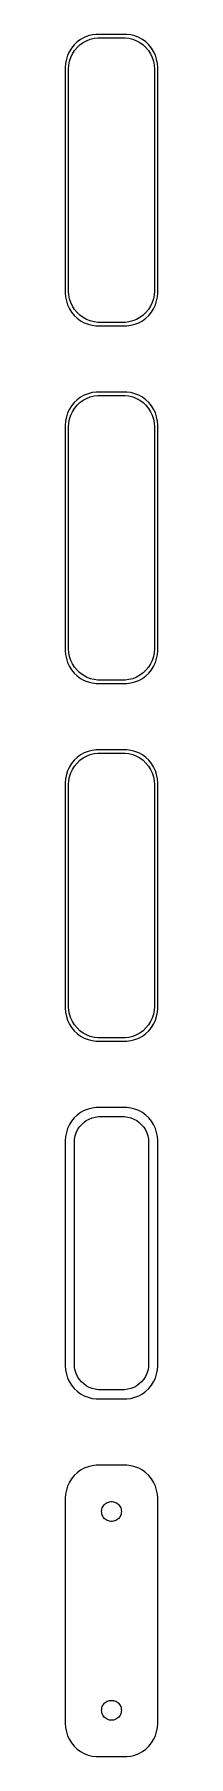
# Model space of a CAD drawing. Header units: metres. Extents: x -7 to 7, y 194 to 454.
import ezdxf

# ---------------------------------------------------------------- set-up
doc = ezdxf.new("R2010")
doc.units = ezdxf.units.M

msp = doc.modelspace()

# ---------------------------------------------------------------- linework, layer by layer
for p, q in [((-5.64484, 452.423), (-6.04507, 451.939)), ((-5.18712, 452.853), (-5.64484, 452.423)), ((-5.2126, 452.002), (-4.77776, 452.41)), ((-4.67912, 453.222), (-5.18712, 452.853)), ((-4.77776, 452.41), (-4.29517, 452.761)), ((-4.12889, 453.524), (-4.67912, 453.222)), ((-4.29517, 452.761), (-3.77245, 453.048)), ((-3.54507, 453.755), (-4.12889, 453.524)), ((-3.77245, 453.048), (-3.21782, 453.268)), ((-2.9369, 453.911), (-3.54507, 453.755)), ((-3.21782, 453.268), (-2.64006, 453.416)), ((-2.31395, 453.99), (-2.9369, 453.911)), ((-2.64006, 453.416), (-2.04825, 453.491)), ((2.31395, 453.99), (-2.31395, 453.99)), ((-2.04825, 453.491), (2.04825, 453.491)), ((2.04825, 453.491), (2.64006, 453.416)), ((2.9369, 453.911), (2.31395, 453.99)), ((2.64006, 453.416), (3.21782, 453.268)), ((3.54507, 453.755), (2.9369, 453.911)), ((3.21782, 453.268), (3.77245, 453.048)), ((4.12889, 453.524), (3.54507, 453.755)), ((3.77245, 453.048), (4.29517, 452.761)), ((4.67912, 453.222), (4.12889, 453.524)), ((4.29517, 452.761), (4.77776, 452.41)), ((5.18712, 452.853), (4.67912, 453.222)), ((4.77776, 452.41), (5.2126, 452.002)), ((5.64484, 452.423), (5.18712, 452.853)), ((6.04507, 451.939), (5.64484, 452.423)), ((-6.84291, 450.243), (-6.96057, 449.627)), ((-6.64888, 450.841), (-6.84291, 450.243)), ((-6.38153, 451.409), (-6.64888, 450.841)), ((-6.46254, 449.345), (-6.35077, 449.931)), ((-6.04507, 451.939), (-6.38153, 451.409)), ((-6.35077, 449.931), (-6.16643, 450.499)), ((-6.16643, 450.499), (-5.91245, 451.038)), ((-5.91245, 451.038), (-5.59282, 451.542)), ((-5.59282, 451.542), (-5.2126, 452.002)), ((5.2126, 452.002), (5.59282, 451.542)), ((5.59282, 451.542), (5.91245, 451.038)), ((5.91245, 451.038), (6.16643, 450.499)), ((6.38153, 451.409), (6.04507, 451.939)), ((6.16643, 450.499), (6.35077, 449.931)), ((6.35077, 449.931), (6.46254, 449.345)), ((6.64888, 450.841), (6.38153, 451.409)), ((6.84291, 450.243), (6.64888, 450.841)), ((6.96057, 449.627), (6.84291, 450.243)), ((-6.96057, 449.627), (-7, 449)), ((-7, 449), (-7, 415)), ((-6.5, 448.75), (-6.46254, 449.345)), ((-6.5, 415.25), (-6.5, 448.75)), ((6.46254, 449.345), (6.5, 448.75)), ((6.5, 448.75), (6.5, 415.25)), ((7, 449), (6.96057, 449.627)), ((7, 415), (7, 449)), ((-7, 415), (-6.96057, 414.373)), ((-6.96057, 414.373), (-6.84291, 413.757)), ((-6.84291, 413.757), (-6.64888, 413.159)), ((-6.46254, 414.655), (-6.5, 415.25)), ((-6.35077, 414.069), (-6.46254, 414.655)), ((-6.16643, 413.501), (-6.35077, 414.069)), ((-5.91245, 412.962), (-6.16643, 413.501)), ((6.16643, 413.501), (5.91245, 412.962)), ((6.35077, 414.069), (6.16643, 413.501)), ((6.46254, 414.655), (6.35077, 414.069)), ((6.5, 415.25), (6.46254, 414.655)), ((6.64888, 413.159), (6.84291, 413.757)), ((6.84291, 413.757), (6.96057, 414.373)), ((6.96057, 414.373), (7, 415)), ((-6.64888, 413.159), (-6.38153, 412.591)), ((-6.38153, 412.591), (-6.04507, 412.061)), ((-6.04507, 412.061), (-5.64484, 411.577)), ((-5.59282, 412.458), (-5.91245, 412.962)), ((-5.64484, 411.577), (-5.18712, 411.147)), ((-5.2126, 411.998), (-5.59282, 412.458)), ((-4.77776, 411.59), (-5.2126, 411.998)), ((-5.18712, 411.147), (-4.67912, 410.778)), ((-4.29517, 411.239), (-4.77776, 411.59)), ((-4.67912, 410.778), (-4.12889, 410.476)), ((-3.77245, 410.952), (-4.29517, 411.239)), ((-3.21782, 410.732), (-3.77245, 410.952)), ((3.77245, 410.952), (3.21782, 410.732)), ((4.29517, 411.239), (3.77245, 410.952)), ((4.12889, 410.476), (4.67912, 410.778)), ((4.77776, 411.59), (4.29517, 411.239)), ((4.67912, 410.778), (5.18712, 411.147)), ((5.2126, 411.998), (4.77776, 411.59)), ((5.18712, 411.147), (5.64484, 411.577)), ((5.59282, 412.458), (5.2126, 411.998)), ((5.91245, 412.962), (5.59282, 412.458)), ((5.64484, 411.577), (6.04507, 412.061)), ((6.04507, 412.061), (6.38153, 412.591)), ((6.38153, 412.591), (6.64888, 413.159)), ((-4.12889, 410.476), (-3.54507, 410.245)), ((-3.54507, 410.245), (-2.9369, 410.089)), ((-2.64006, 410.584), (-3.21782, 410.732)), ((-2.9369, 410.089), (-2.31395, 410.01)), ((-2.04825, 410.509), (-2.64006, 410.584)), ((-2.31395, 410.01), (2.31395, 410.01)), ((2.04825, 410.509), (-2.04825, 410.509)), ((2.64006, 410.584), (2.04825, 410.509)), ((2.31395, 410.01), (2.9369, 410.089)), ((3.21782, 410.732), (2.64006, 410.584)), ((2.9369, 410.089), (3.54507, 410.245)), ((3.54507, 410.245), (4.12889, 410.476)), ((-6.04507, 397.939), (-6.38153, 397.409)), ((-5.64484, 398.423), (-6.04507, 397.939)), ((-5.18712, 398.853), (-5.64484, 398.423)), ((-5.59282, 397.542), (-5.2126, 398.002)), ((-5.2126, 398.002), (-4.77776, 398.41)), ((-4.67912, 399.222), (-5.18712, 398.853)), ((-4.77776, 398.41), (-4.29517, 398.761)), ((-4.12889, 399.524), (-4.67912, 399.222)), ((-4.29517, 398.761), (-3.77245, 399.048)), ((-3.54507, 399.755), (-4.12889, 399.524)), ((-3.77245, 399.048), (-3.21782, 399.268)), ((-2.9369, 399.911), (-3.54507, 399.755)), ((-3.21782, 399.268), (-2.64006, 399.416)), ((-2.31395, 399.99), (-2.9369, 399.911)), ((-2.64006, 399.416), (-2.04825, 399.491)), ((2.31395, 399.99), (-2.31395, 399.99)), ((-2.04825, 399.491), (2.04825, 399.491)), ((2.04825, 399.491), (2.64006, 399.416)), ((2.9369, 399.911), (2.31395, 399.99)), ((2.64006, 399.416), (3.21782, 399.268)), ((3.54507, 399.755), (2.9369, 399.911)), ((3.21782, 399.268), (3.77245, 399.048)), ((4.12889, 399.524), (3.54507, 399.755)), ((3.77245, 399.048), (4.29517, 398.761)), ((4.67912, 399.222), (4.12889, 399.524)), ((4.29517, 398.761), (4.77776, 398.41)), ((5.18712, 398.853), (4.67912, 399.222)), ((4.77776, 398.41), (5.2126, 398.002)), ((5.64484, 398.423), (5.18712, 398.853)), ((5.2126, 398.002), (5.59282, 397.542)), ((6.04507, 397.939), (5.64484, 398.423)), ((6.38153, 397.409), (6.04507, 397.939)), ((-6.96057, 395.627), (-7, 395)), ((-6.84291, 396.243), (-6.96057, 395.627)), ((-6.64888, 396.841), (-6.84291, 396.243)), ((-6.38153, 397.409), (-6.64888, 396.841)), ((-6.5, 394.75), (-6.46254, 395.345)), ((-6.46254, 395.345), (-6.35077, 395.931)), ((-6.35077, 395.931), (-6.16643, 396.499)), ((-6.16643, 396.499), (-5.91245, 397.038)), ((-5.91245, 397.038), (-5.59282, 397.542)), ((5.59282, 397.542), (5.91245, 397.038)), ((5.91245, 397.038), (6.16643, 396.499)), ((6.16643, 396.499), (6.35077, 395.931)), ((6.35077, 395.931), (6.46254, 395.345)), ((6.64888, 396.841), (6.38153, 397.409)), ((6.46254, 395.345), (6.5, 394.75)), ((6.84291, 396.243), (6.64888, 396.841)), ((6.96057, 395.627), (6.84291, 396.243)), ((7, 395), (6.96057, 395.627)), ((-7, 395), (-7, 361)), ((-6.5, 361.25), (-6.5, 394.75)), ((6.5, 394.75), (6.5, 361.25)), ((7, 361), (7, 395)), ((-7, 361), (-6.96057, 360.373)), ((-6.96057, 360.373), (-6.84291, 359.757)), ((-6.84291, 359.757), (-6.64888, 359.159)), ((-6.64888, 359.159), (-6.38153, 358.591)), ((-6.46254, 360.655), (-6.5, 361.25)), ((-6.35077, 360.069), (-6.46254, 360.655)), ((-6.16643, 359.501), (-6.35077, 360.069)), ((-5.91245, 358.962), (-6.16643, 359.501)), ((-5.59282, 358.458), (-5.91245, 358.962)), ((5.91245, 358.962), (5.59282, 358.458)), ((6.16643, 359.501), (5.91245, 358.962)), ((6.35077, 360.069), (6.16643, 359.501)), ((6.46254, 360.655), (6.35077, 360.069)), ((6.38153, 358.591), (6.64888, 359.159)), ((6.5, 361.25), (6.46254, 360.655)), ((6.64888, 359.159), (6.84291, 359.757)), ((6.84291, 359.757), (6.96057, 360.373)), ((6.96057, 360.373), (7, 361)), ((-6.38153, 358.591), (-6.04507, 358.061)), ((-6.04507, 358.061), (-5.64484, 357.577)), ((-5.64484, 357.577), (-5.18712, 357.147)), ((-5.2126, 357.998), (-5.59282, 358.458)), ((-4.77776, 357.59), (-5.2126, 357.998)), ((-5.18712, 357.147), (-4.67912, 356.778)), ((-4.29517, 357.239), (-4.77776, 357.59)), ((-4.67912, 356.778), (-4.12889, 356.476)), ((-3.77245, 356.952), (-4.29517, 357.239)), ((-4.12889, 356.476), (-3.54507, 356.245)), ((-3.21782, 356.732), (-3.77245, 356.952)), ((-3.54507, 356.245), (-2.9369, 356.089)), ((-2.64006, 356.584), (-3.21782, 356.732)), ((-2.04825, 356.509), (-2.64006, 356.584)), ((2.04825, 356.509), (-2.04825, 356.509)), ((2.64006, 356.584), (2.04825, 356.509)), ((3.21782, 356.732), (2.64006, 356.584)), ((2.9369, 356.089), (3.54507, 356.245)), ((3.77245, 356.952), (3.21782, 356.732)), ((3.54507, 356.245), (4.12889, 356.476)), ((4.29517, 357.239), (3.77245, 356.952)), ((4.12889, 356.476), (4.67912, 356.778)), ((4.77776, 357.59), (4.29517, 357.239)), ((4.67912, 356.778), (5.18712, 357.147)), ((5.2126, 357.998), (4.77776, 357.59)), ((5.18712, 357.147), (5.64484, 357.577)), ((5.59282, 358.458), (5.2126, 357.998)), ((5.64484, 357.577), (6.04507, 358.061)), ((6.04507, 358.061), (6.38153, 358.591)), ((-2.9369, 356.089), (-2.31395, 356.01)), ((-2.31395, 356.01), (2.31395, 356.01)), ((2.31395, 356.01), (2.9369, 356.089)), ((-2.9369, 345.911), (-3.54507, 345.755)), ((-2.31395, 345.99), (-2.9369, 345.911)), ((2.31395, 345.99), (-2.31395, 345.99)), ((2.9369, 345.911), (2.31395, 345.99)), ((3.54507, 345.755), (2.9369, 345.911)), ((-6.38153, 343.409), (-6.64888, 342.841)), ((-6.04507, 343.939), (-6.38153, 343.409)), ((-5.64484, 344.423), (-6.04507, 343.939)), ((-5.91245, 343.038), (-5.59282, 343.542)), ((-5.18712, 344.853), (-5.64484, 344.423)), ((-5.59282, 343.542), (-5.2126, 344.002)), ((-5.2126, 344.002), (-4.77776, 344.41)), ((-4.67912, 345.222), (-5.18712, 344.853)), ((-4.77776, 344.41), (-4.29517, 344.761)), ((-4.12889, 345.524), (-4.67912, 345.222)), ((-4.29517, 344.761), (-3.77245, 345.048)), ((-3.54507, 345.755), (-4.12889, 345.524)), ((-3.77245, 345.048), (-3.21782, 345.268)), ((-3.21782, 345.268), (-2.64006, 345.416)), ((-2.64006, 345.416), (-2.04825, 345.491)), ((-2.04825, 345.491), (2.04825, 345.491)), ((2.04825, 345.491), (2.64006, 345.416)), ((2.64006, 345.416), (3.21782, 345.268)), ((3.21782, 345.268), (3.77245, 345.048)), ((4.12889, 345.524), (3.54507, 345.755)), ((3.77245, 345.048), (4.29517, 344.761)), ((4.67912, 345.222), (4.12889, 345.524)), ((4.29517, 344.761), (4.77776, 344.41)), ((5.18712, 344.853), (4.67912, 345.222)), ((4.77776, 344.41), (5.2126, 344.002)), ((5.64484, 344.423), (5.18712, 344.853)), ((5.2126, 344.002), (5.59282, 343.542)), ((5.59282, 343.542), (5.91245, 343.038)), ((6.04507, 343.939), (5.64484, 344.423)), ((6.38153, 343.409), (6.04507, 343.939)), ((6.64888, 342.841), (6.38153, 343.409)), ((-6.96057, 341.627), (-7, 341)), ((-7, 341), (-7, 307)), ((-6.84291, 342.243), (-6.96057, 341.627)), ((-6.64888, 342.841), (-6.84291, 342.243)), ((-6.5, 340.75), (-6.46254, 341.345)), ((-6.5, 307.25), (-6.5, 340.75)), ((-6.46254, 341.345), (-6.35077, 341.931)), ((-6.35077, 341.931), (-6.16643, 342.499)), ((-6.16643, 342.499), (-5.91245, 343.038)), ((5.91245, 343.038), (6.16643, 342.499)), ((6.16643, 342.499), (6.35077, 341.931)), ((6.35077, 341.931), (6.46254, 341.345)), ((6.46254, 341.345), (6.5, 340.75)), ((6.5, 340.75), (6.5, 307.25)), ((6.84291, 342.243), (6.64888, 342.841)), ((6.96057, 341.627), (6.84291, 342.243)), ((7, 341), (6.96057, 341.627)), ((7, 307), (7, 341)), ((-7, 307), (-6.96057, 306.373)), ((-6.46254, 306.655), (-6.5, 307.25)), ((6.5, 307.25), (6.46254, 306.655)), ((6.96057, 306.373), (7, 307)), ((-6.96057, 306.373), (-6.84291, 305.757)), ((-6.84291, 305.757), (-6.64888, 305.159)), ((-6.64888, 305.159), (-6.38153, 304.591)), ((-6.35077, 306.069), (-6.46254, 306.655)), ((-6.38153, 304.591), (-6.04507, 304.061)), ((-6.16643, 305.501), (-6.35077, 306.069)), ((-5.91245, 304.962), (-6.16643, 305.501)), ((-5.59282, 304.458), (-5.91245, 304.962)), ((-5.2126, 303.998), (-5.59282, 304.458)), ((5.59282, 304.458), (5.2126, 303.998)), ((5.91245, 304.962), (5.59282, 304.458)), ((6.16643, 305.501), (5.91245, 304.962)), ((6.04507, 304.061), (6.38153, 304.591)), ((6.35077, 306.069), (6.16643, 305.501)), ((6.46254, 306.655), (6.35077, 306.069)), ((6.38153, 304.591), (6.64888, 305.159)), ((6.64888, 305.159), (6.84291, 305.757)), ((6.84291, 305.757), (6.96057, 306.373)), ((-6.04507, 304.061), (-5.64484, 303.577)), ((-5.64484, 303.577), (-5.18712, 303.147)), ((-4.77776, 303.59), (-5.2126, 303.998)), ((-5.18712, 303.147), (-4.67912, 302.778)), ((-4.29517, 303.239), (-4.77776, 303.59)), ((-4.67912, 302.778), (-4.12889, 302.476)), ((-3.77245, 302.952), (-4.29517, 303.239)), ((-4.12889, 302.476), (-3.54507, 302.245)), ((-3.21782, 302.732), (-3.77245, 302.952)), ((-3.54507, 302.245), (-2.9369, 302.089)), ((-2.64006, 302.584), (-3.21782, 302.732)), ((-2.9369, 302.089), (-2.31395, 302.01)), ((-2.04825, 302.509), (-2.64006, 302.584)), ((-2.31395, 302.01), (2.31395, 302.01)), ((2.04825, 302.509), (-2.04825, 302.509)), ((2.64006, 302.584), (2.04825, 302.509)), ((2.31395, 302.01), (2.9369, 302.089)), ((3.21782, 302.732), (2.64006, 302.584)), ((2.9369, 302.089), (3.54507, 302.245)), ((3.77245, 302.952), (3.21782, 302.732)), ((3.54507, 302.245), (4.12889, 302.476)), ((4.29517, 303.239), (3.77245, 302.952)), ((4.12889, 302.476), (4.67912, 302.778)), ((4.77776, 303.59), (4.29517, 303.239)), ((4.67912, 302.778), (5.18712, 303.147)), ((5.2126, 303.998), (4.77776, 303.59)), ((5.18712, 303.147), (5.64484, 303.577)), ((5.64484, 303.577), (6.04507, 304.061)), ((-4.67912, 291.222), (-5.18712, 290.853)), ((-4.12889, 291.524), (-4.67912, 291.222)), ((-3.54507, 291.755), (-4.12889, 291.524)), ((-2.9369, 291.911), (-3.54507, 291.755)), ((-2.31395, 291.99), (-2.9369, 291.911)), ((2.31395, 291.99), (-2.31395, 291.99)), ((2.9369, 291.911), (2.31395, 291.99)), ((3.54507, 291.755), (2.9369, 291.911)), ((4.12889, 291.524), (3.54507, 291.755)), ((4.67912, 291.222), (4.12889, 291.524)), ((5.18712, 290.853), (4.67912, 291.222)), ((-6.64888, 288.841), (-6.84291, 288.243)), ((-6.38153, 289.409), (-6.64888, 288.841)), ((-6.04507, 289.939), (-6.38153, 289.409)), ((-5.64484, 290.423), (-6.04507, 289.939)), ((-5.18712, 290.853), (-5.64484, 290.423)), ((-5.34773, 288.174), (-5.14084, 288.614)), ((-5.14084, 288.614), (-4.88046, 289.024)), ((-4.88046, 289.024), (-4.57071, 289.399)), ((-4.57071, 289.399), (-4.21649, 289.731)), ((-4.21649, 289.731), (-3.82336, 290.017)), ((-3.82336, 290.017), (-3.39754, 290.251)), ((-3.39754, 290.251), (-2.94572, 290.43)), ((-2.94572, 290.43), (-2.47505, 290.551)), ((-2.47505, 290.551), (-1.99297, 290.612)), ((-1.99297, 290.612), (1.99297, 290.612)), ((1.99297, 290.612), (2.47505, 290.551)), ((2.47505, 290.551), (2.94572, 290.43)), ((2.94572, 290.43), (3.39754, 290.251)), ((3.39754, 290.251), (3.82336, 290.017)), ((3.82336, 290.017), (4.21649, 289.731)), ((4.21649, 289.731), (4.57071, 289.399)), ((4.57071, 289.399), (4.88046, 289.024)), ((4.88046, 289.024), (5.14084, 288.614)), ((5.14084, 288.614), (5.34773, 288.174)), ((5.64484, 290.423), (5.18712, 290.853)), ((6.04507, 289.939), (5.64484, 290.423)), ((6.38153, 289.409), (6.04507, 289.939)), ((6.64888, 288.841), (6.38153, 289.409)), ((6.84291, 288.243), (6.64888, 288.841)), ((-6.96057, 287.627), (-7, 287)), ((-7, 287), (-7, 253)), ((-6.84291, 288.243), (-6.96057, 287.627)), ((-5.61946, 286.75), (-5.58896, 287.235)), ((-5.61946, 253.25), (-5.61946, 286.75)), ((-5.58896, 287.235), (-5.49789, 287.712)), ((-5.49789, 287.712), (-5.34773, 288.174)), ((5.34773, 288.174), (5.49789, 287.712)), ((5.49789, 287.712), (5.58896, 287.235)), ((5.58896, 287.235), (5.61946, 286.75)), ((5.61946, 286.75), (5.61946, 253.25)), ((6.96057, 287.627), (6.84291, 288.243)), ((7, 287), (6.96057, 287.627)), ((7, 253), (7, 287)), ((-7, 253), (-6.96057, 252.373)), ((-6.96057, 252.373), (-6.84291, 251.757)), ((-5.58896, 252.765), (-5.61946, 253.25)), ((-5.49789, 252.288), (-5.58896, 252.765)), ((-5.34773, 251.826), (-5.49789, 252.288)), ((5.49789, 252.288), (5.34773, 251.826)), ((5.58896, 252.765), (5.49789, 252.288)), ((5.61946, 253.25), (5.58896, 252.765)), ((6.84291, 251.757), (6.96057, 252.373)), ((6.96057, 252.373), (7, 253)), ((-6.84291, 251.757), (-6.64888, 251.159)), ((-6.64888, 251.159), (-6.38153, 250.591)), ((-6.38153, 250.591), (-6.04507, 250.061)), ((-6.04507, 250.061), (-5.64484, 249.577)), ((-5.14084, 251.386), (-5.34773, 251.826)), ((-4.88046, 250.976), (-5.14084, 251.386)), ((-4.57071, 250.601), (-4.88046, 250.976)), ((-4.21649, 250.269), (-4.57071, 250.601)), ((-3.82336, 249.983), (-4.21649, 250.269)), ((-3.39754, 249.749), (-3.82336, 249.983)), ((-2.94572, 249.57), (-3.39754, 249.749)), ((3.39754, 249.749), (2.94572, 249.57)), ((3.82336, 249.983), (3.39754, 249.749)), ((4.21649, 250.269), (3.82336, 249.983)), ((4.57071, 250.601), (4.21649, 250.269)), ((4.88046, 250.976), (4.57071, 250.601)), ((5.14084, 251.386), (4.88046, 250.976)), ((5.34773, 251.826), (5.14084, 251.386)), ((5.64484, 249.577), (6.04507, 250.061)), ((6.04507, 250.061), (6.38153, 250.591)), ((6.38153, 250.591), (6.64888, 251.159)), ((6.64888, 251.159), (6.84291, 251.757)), ((-5.64484, 249.577), (-5.18712, 249.147)), ((-5.18712, 249.147), (-4.67912, 248.778)), ((-4.67912, 248.778), (-4.12889, 248.476)), ((-4.12889, 248.476), (-3.54507, 248.245)), ((-3.54507, 248.245), (-2.9369, 248.089)), ((-2.47505, 249.449), (-2.94572, 249.57)), ((-2.9369, 248.089), (-2.31395, 248.01)), ((-1.99297, 249.388), (-2.47505, 249.449)), ((-2.31395, 248.01), (2.31395, 248.01)), ((1.99297, 249.388), (-1.99297, 249.388)), ((2.47505, 249.449), (1.99297, 249.388)), ((2.31395, 248.01), (2.9369, 248.089)), ((2.94572, 249.57), (2.47505, 249.449)), ((2.9369, 248.089), (3.54507, 248.245)), ((3.54507, 248.245), (4.12889, 248.476)), ((4.12889, 248.476), (4.67912, 248.778)), ((4.67912, 248.778), (5.18712, 249.147)), ((5.18712, 249.147), (5.64484, 249.577)), ((-5.18712, 236.853), (-5.64484, 236.423)), ((-4.67912, 237.222), (-5.18712, 236.853)), ((-4.12889, 237.524), (-4.67912, 237.222)), ((-3.54507, 237.755), (-4.12889, 237.524)), ((-2.9369, 237.911), (-3.54507, 237.755)), ((-2.31395, 237.99), (-2.9369, 237.911)), ((2.31395, 237.99), (-2.31395, 237.99)), ((2.9369, 237.911), (2.31395, 237.99)), ((3.54507, 237.755), (2.9369, 237.911)), ((4.12889, 237.524), (3.54507, 237.755)), ((4.67912, 237.222), (4.12889, 237.524)), ((5.18712, 236.853), (4.67912, 237.222)), ((5.64484, 236.423), (5.18712, 236.853)), ((-6.84291, 234.243), (-6.96057, 233.627)), ((-6.64888, 234.841), (-6.84291, 234.243)), ((-6.38153, 235.409), (-6.64888, 234.841)), ((-6.04507, 235.939), (-6.38153, 235.409)), ((-5.64484, 236.423), (-6.04507, 235.939)), ((6.04507, 235.939), (5.64484, 236.423)), ((6.38153, 235.409), (6.04507, 235.939)), ((6.64888, 234.841), (6.38153, 235.409)), ((6.84291, 234.243), (6.64888, 234.841)), ((6.96057, 233.627), (6.84291, 234.243)), ((-6.96057, 233.627), (-7, 233)), ((-7, 233), (-7, 199)), ((-1.45287, 231.373), (-1.39465, 231.552)), ((-1.39465, 231.552), (-1.31445, 231.723)), ((-1.31445, 231.723), (-1.21352, 231.882)), ((-1.21352, 231.882), (-1.09344, 232.027)), ((-1.09344, 232.027), (-0.956131, 232.156)), ((-0.956131, 232.156), (-0.803726, 232.266)), ((-0.803726, 232.266), (-0.638657, 232.357)), ((-0.638657, 232.357), (-0.463516, 232.427)), ((-0.463516, 232.427), (-0.281067, 232.473)), ((-0.281067, 232.473), (-0.094177, 232.497)), ((-0.094177, 232.497), (0.094177, 232.497)), ((0.094177, 232.497), (0.281067, 232.473)), ((0.281067, 232.473), (0.463516, 232.427)), ((0.463516, 232.427), (0.638657, 232.357)), ((0.638657, 232.357), (0.803726, 232.266)), ((0.803726, 232.266), (0.956131, 232.156)), ((0.956131, 232.156), (1.09344, 232.027)), ((1.09344, 232.027), (1.21352, 231.882)), ((1.21352, 231.882), (1.31445, 231.723)), ((1.31445, 231.723), (1.39465, 231.552)), ((1.39465, 231.552), (1.45287, 231.373)), ((7, 233), (6.96057, 233.627)), ((7, 199), (7, 233)), ((-1.5, 231), (-1.48816, 231.188)), ((-1.48816, 230.812), (-1.5, 231)), ((-1.48816, 231.188), (-1.45287, 231.373)), ((-1.45287, 230.627), (-1.48816, 230.812)), ((-1.39465, 230.448), (-1.45287, 230.627)), ((-1.31445, 230.277), (-1.39465, 230.448)), ((-1.21352, 230.118), (-1.31445, 230.277)), ((-1.09344, 229.973), (-1.21352, 230.118)), ((-0.956131, 229.844), (-1.09344, 229.973)), ((-0.803726, 229.734), (-0.956131, 229.844)), ((-0.638657, 229.643), (-0.803726, 229.734)), ((-0.463516, 229.573), (-0.638657, 229.643)), ((-0.281067, 229.527), (-0.463516, 229.573)), ((-0.094177, 229.503), (-0.281067, 229.527)), ((0.094177, 229.503), (-0.094177, 229.503)), ((0.281067, 229.527), (0.094177, 229.503)), ((0.463516, 229.573), (0.281067, 229.527)), ((0.638657, 229.643), (0.463516, 229.573)), ((0.803726, 229.734), (0.638657, 229.643)), ((0.956131, 229.844), (0.803726, 229.734)), ((1.09344, 229.973), (0.956131, 229.844)), ((1.21352, 230.118), (1.09344, 229.973)), ((1.31445, 230.277), (1.21352, 230.118)), ((1.39465, 230.448), (1.31445, 230.277)), ((1.45287, 230.627), (1.39465, 230.448)), ((1.45287, 231.373), (1.48816, 231.188)), ((1.48816, 230.812), (1.45287, 230.627)), ((1.48816, 231.188), (1.5, 231)), ((1.5, 231), (1.48816, 230.812)), ((-1.5, 201), (-1.48816, 201.188)), ((-1.48816, 200.812), (-1.5, 201)), ((-1.48816, 201.188), (-1.45287, 201.373)), ((-1.45287, 200.627), (-1.48816, 200.812)), ((-1.45287, 201.373), (-1.39465, 201.552)), ((-1.39465, 200.448), (-1.45287, 200.627)), ((-1.39465, 201.552), (-1.31445, 201.723)), ((-1.31445, 200.277), (-1.39465, 200.448)), ((-1.31445, 201.723), (-1.21352, 201.882)), ((-1.21352, 200.118), (-1.31445, 200.277)), ((-1.21352, 201.882), (-1.09344, 202.027)), ((-1.09344, 202.027), (-0.956131, 202.156)), ((-0.956131, 202.156), (-0.803726, 202.266)), ((-0.803726, 202.266), (-0.638657, 202.357)), ((-0.638657, 202.357), (-0.463516, 202.427)), ((-0.463516, 202.427), (-0.281067, 202.473)), ((-0.281067, 202.473), (-0.094177, 202.497)), ((-0.094177, 202.497), (0.094177, 202.497)), ((0.094177, 202.497), (0.281067, 202.473)), ((0.281067, 202.473), (0.463516, 202.427)), ((0.463516, 202.427), (0.638657, 202.357)), ((0.638657, 202.357), (0.803726, 202.266)), ((0.803726, 202.266), (0.956131, 202.156)), ((0.956131, 202.156), (1.09344, 202.027)), ((1.09344, 202.027), (1.21352, 201.882)), ((1.21352, 201.882), (1.31445, 201.723)), ((1.31445, 200.277), (1.21352, 200.118)), ((1.31445, 201.723), (1.39465, 201.552)), ((1.39465, 200.448), (1.31445, 200.277)), ((1.39465, 201.552), (1.45287, 201.373)), ((1.45287, 200.627), (1.39465, 200.448)), ((1.45287, 201.373), (1.48816, 201.188)), ((1.48816, 200.812), (1.45287, 200.627)), ((1.48816, 201.188), (1.5, 201)), ((1.5, 201), (1.48816, 200.812)), ((-7, 199), (-6.96057, 198.373)), ((-6.96057, 198.373), (-6.84291, 197.757)), ((-6.84291, 197.757), (-6.64888, 197.159)), ((-1.09344, 199.973), (-1.21352, 200.118)), ((-0.956131, 199.844), (-1.09344, 199.973)), ((-0.803726, 199.734), (-0.956131, 199.844)), ((-0.638657, 199.643), (-0.803726, 199.734)), ((-0.463516, 199.573), (-0.638657, 199.643)), ((-0.281067, 199.527), (-0.463516, 199.573)), ((-0.094177, 199.503), (-0.281067, 199.527)), ((0.094177, 199.503), (-0.094177, 199.503)), ((0.281067, 199.527), (0.094177, 199.503)), ((0.463516, 199.573), (0.281067, 199.527)), ((0.638657, 199.643), (0.463516, 199.573)), ((0.803726, 199.734), (0.638657, 199.643)), ((0.956131, 199.844), (0.803726, 199.734)), ((1.09344, 199.973), (0.956131, 199.844)), ((1.21352, 200.118), (1.09344, 199.973)), ((6.64888, 197.159), (6.84291, 197.757)), ((6.84291, 197.757), (6.96057, 198.373)), ((6.96057, 198.373), (7, 199)), ((-6.64888, 197.159), (-6.38153, 196.591)), ((-6.38153, 196.591), (-6.04507, 196.061)), ((-6.04507, 196.061), (-5.64484, 195.577)), ((-5.64484, 195.577), (-5.18712, 195.147)), ((-5.18712, 195.147), (-4.67912, 194.778)), ((4.67912, 194.778), (5.18712, 195.147)), ((5.18712, 195.147), (5.64484, 195.577)), ((5.64484, 195.577), (6.04507, 196.061)), ((6.04507, 196.061), (6.38153, 196.591)), ((6.38153, 196.591), (6.64888, 197.159)), ((-4.67912, 194.778), (-4.12889, 194.476)), ((-4.12889, 194.476), (-3.54507, 194.245)), ((-3.54507, 194.245), (-2.9369, 194.089)), ((-2.9369, 194.089), (-2.31395, 194.01)), ((-2.31395, 194.01), (2.31395, 194.01)), ((2.31395, 194.01), (2.9369, 194.089)), ((2.9369, 194.089), (3.54507, 194.245)), ((3.54507, 194.245), (4.12889, 194.476)), ((4.12889, 194.476), (4.67912, 194.778))]:
    msp.add_line(p, q)

doc.saveas('drawing.dxf')
